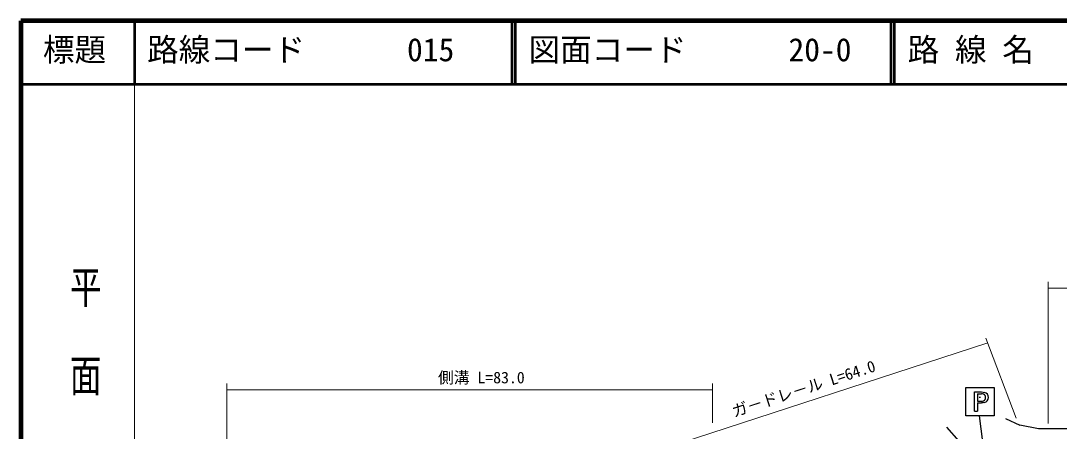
# Model space of a CAD drawing. Units: millimetres, scale not verified. Extents: x 40000 to 680000, y 20000 to 380000.
# Drawn here: x 40000 to 204380, y 315123 to 380000 of the extents above; entities that cross this region are included whole.
import ezdxf
from ezdxf.enums import TextEntityAlignment as Align

# ---------------------------------------------------------------- set-up
doc = ezdxf.new("R2010")
doc.units = ezdxf.units.MM
doc.header["$LTSCALE"] = 1000
for name, color, linetype, lineweight in [('M-BGD', 7, 'Continuous', 25), ('M-BMK-HTXT', 7, 'Continuous', 13), ('M-STR-STRC', 7, 'Continuous', 25), ('M-SUV', 7, 'Continuous', 13), ('M-TTL', 2, 'Continuous', 140), ('M-TTL-LINE', 7, 'Continuous', 50), ('M-TTL-TXT', 7, 'Continuous', 13)]:
    doc.layers.add(name, color=color, linetype=linetype, lineweight=lineweight)
doc.styles.add('@ＭＳ ゴシック', font='')
doc.styles.add('ＭＳ ゴシック', font='')
doc.styles.get('@ＭＳ ゴシック').set_extended_font_data('@MS Gothic')
doc.styles.get('ＭＳ ゴシック').set_extended_font_data('MS Gothic')

msp = doc.modelspace()

# ---------------------------------------------------------------- linework, layer by layer
at = {"layer": 'M-BGD'}
for p, q in [((186557, 315758), (188504, 313557)), ((195870, 317113), (198156, 316097)), ((201120, 315504), (198156, 316097)), ((206369, 315504), (201120, 315504))]:
    msp.add_line(p, q, dxfattribs=at)
at = {"layer": 'M-BMK-HTXT'}
for p, q in [((202644, 316329), (202644, 338756)), ((202644, 337756), (301248, 337756)), ((193062, 329077), (141953, 312451)), ((192771, 329840), (197578, 317196)), ((72629, 283172), (72629, 322640)), ((149473, 322640), (149473, 316449)), ((72629, 321640), (149473, 321640))]:
    msp.add_line(p, q, dxfattribs=at)
at = {"layer": 'M-STR-STRC'}
for p, q in [((189587, 317542), (189587, 322042)), ((189587, 322042), (194087, 322042)), ((190980, 318294), (190980, 321324)), ((190980, 321324), (192097, 321324)), ((191456, 321029), (191456, 319887)), ((191456, 321029), (192069, 321029)), ((192097, 321324), (192340, 321305)), ((192340, 321305), (192574, 321262)), ((194087, 322042), (194087, 317542)), ((191456, 319887), (192069, 319887)), ((191456, 319591), (191456, 318294)), ((191456, 319591), (192097, 319591)), ((191722, 320500), (191891, 320500)), ((192320, 319601), (192097, 319591)), ((192546, 319648), (192320, 319601)), ((194087, 317542), (189587, 317542)), ((190980, 318294), (191456, 318294)), ((195447, 288750), (191737, 317542))]:
    msp.add_line(p, q, dxfattribs=at)
for centre, radius, start, end in [((192153, 320458), 577, 261.59277, 98.4072), ((192344, 320459), 836, 284.01482, 73.96793)]:
    msp.add_arc(centre, radius, start, end, dxfattribs=at)
at = {"layer": 'M-SUV'}
msp.add_line((58000, 370000), (58000, 20000), dxfattribs=at)
at = {"layer": 'M-TTL'}
for p, q in [((40000, 380000), (40000, 20000)), ((680000, 380000), (40000, 380000))]:
    msp.add_line(p, q, dxfattribs=at)
at = {"layer": 'M-TTL-LINE'}
for p, q in [((58000, 380000), (58000, 370000)), ((117750, 380000), (117750, 370000)), ((118250, 380000), (118250, 370000)), ((177750, 380000), (177750, 370000)), ((178250, 380000), (178250, 370000)), ((40000, 370000), (680000, 370000))]:
    msp.add_line(p, q, dxfattribs=at)

# ---------------------------------------------------------------- texts
at = {"layer": 'M-BMK-HTXT', "style": 'ＭＳ ゴシック'}
msp.add_text('ガ－ドレ－ル L=64.0', height=1833, rotation=18, dxfattribs=at).set_placement((153088, 316790), align=Align.BOTTOM_LEFT)
msp.add_text('側溝 L=83.0', height=1833, dxfattribs=at).set_placement((106041, 322140), align=Align.BOTTOM_LEFT)
at = {"layer": 'M-SUV', "style": '@ＭＳ ゴシック', "width": 1.4}
msp.add_text('平  面  図', height=3666, rotation=270, dxfattribs=at).set_placement((47277, 341475), align=Align.BOTTOM_LEFT)
at = {"layer": 'M-TTL-TXT', "style": 'ＭＳ ゴシック'}
for s, p in [('標題', (43500, 372500)), ('路線コード', (60000, 372500)), ('015', (101142, 372500)), ('図面コード', (120380, 372500)), ('20-0', (161521, 372500)), ('路 線 名', (180380, 372500))]:
    msp.add_text(s, height=3666, dxfattribs=at).set_placement(p, align=Align.BOTTOM_LEFT)

doc.saveas('drawing.dxf')
